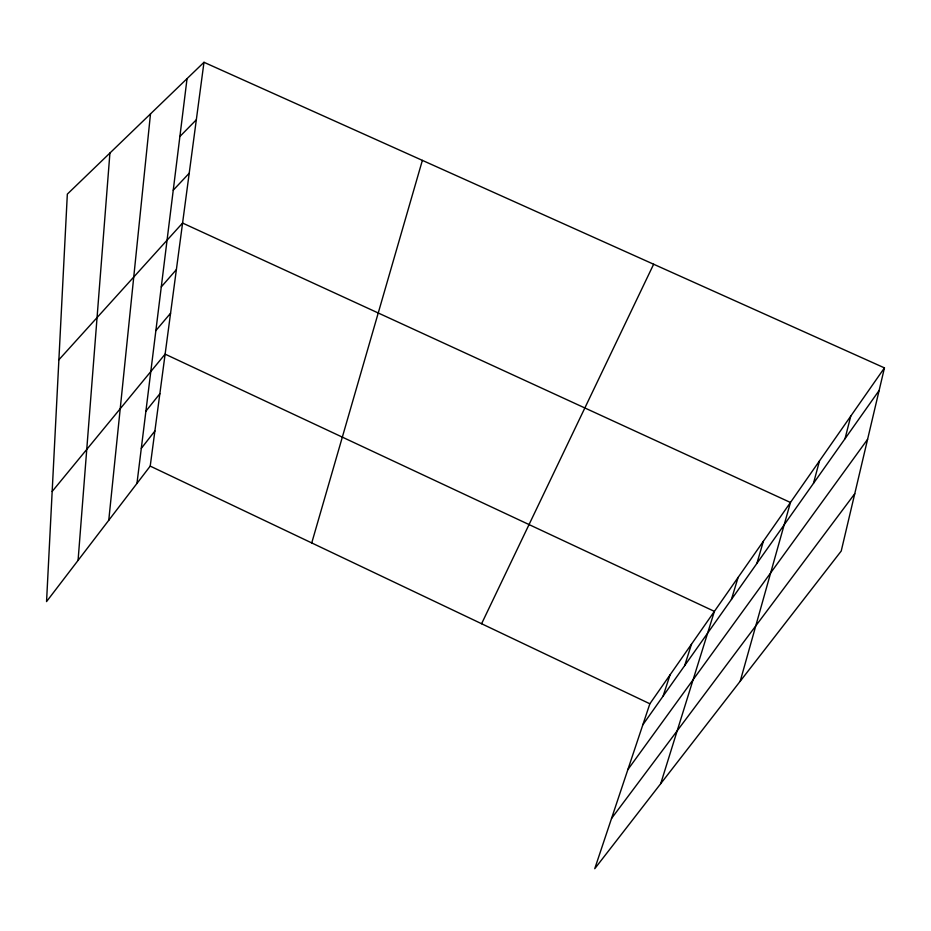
<?xml version="1.0" encoding="UTF-8"?>
<svg xmlns="http://www.w3.org/2000/svg" width="931" height="931" viewBox="0 0 931 931"><rect width="100%" height="100%" fill="white"/><g stroke="black" fill="none" stroke-linecap="round" stroke-linejoin="round"><path stroke-width="1.4" d="M78.076 560.392L109.916 153.056M108.764 520.278L150.496 113.896M136.962 483.422L187.05 78.646M203.982 62.296L67.335 194.125L46.55 601.589L150.217 466.105L203.982 62.296L884.45 367.885L841.228 551.024L594.746 868.704L649.861 703.778L884.45 367.885M845.034 438.699L850.748 416.145M813.473 483.352L819.501 460.88M740.215 681.213L790.454 502.472L182.581 223.056L58.886 359.785M311.734 542.936L422.371 160.376M756.891 563.418L763.385 541.237M731.429 599.448L738.085 577.453M660.707 783.693L714.403 611.376L165.124 354.141L52.171 491.463M684.634 665.665L691.524 644.136M663.081 696.155L670.052 674.87M481.583 623.735L653.643 264.229M642.832 724.807L879.12 390.473M627.866 769.6L867.599 439.316M611.539 818.442L854.751 493.733M141.291 448.393L154.883 431.006M145.899 411.165L159.853 393.755M155.873 330.598L170.571 313.223M161.272 286.911L176.378 269.618M173.236 190.203L189.214 173.224M179.892 136.485L196.336 119.785M150.217 466.105L649.861 703.778"/></g></svg>
